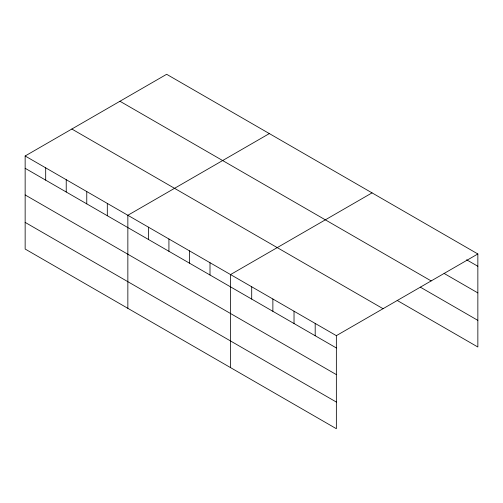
<?xml version="1.0" encoding="UTF-8"?>
<svg xmlns="http://www.w3.org/2000/svg" width="503" height="503" viewBox="0 0 503 503"><rect width="100%" height="100%" fill="white"/><g stroke="black" fill="none" stroke-linecap="round" stroke-linejoin="round"><path stroke-width="0.75" d="M25.15 155.987L336.356 335.658L336.356 428.707L25.15 249.035L25.15 155.987L166.644 74.293L477.85 253.965L477.85 347.013L397.169 300.436M269.344 133.584L127.85 215.278L127.85 308.326M372.038 192.875L230.544 274.569L230.544 367.618M336.356 335.658L477.85 253.965M466.608 259.781L477.85 266.269M444.124 273.443L477.85 292.916M119.953 101.254L431.159 280.925M420.313 287.15L477.85 320.367M71.841 129.026L383.047 308.697M25.15 168.291L336.356 347.963M25.15 194.938L336.356 374.609M25.15 222.389L336.356 402.06M315.192 323.442L315.192 335.746M294.029 311.225L294.029 323.53M272.871 299.002L272.871 311.307M251.707 286.785L251.707 299.09M210.002 262.711L210.002 275.015M189.468 250.852L189.468 263.157M168.926 238.994L168.926 251.299M148.385 227.136L148.385 239.441M107.309 203.419L107.309 215.724M86.767 191.561L86.767 203.866M66.226 179.703L66.226 192.008M45.691 167.845L45.691 180.149"/></g></svg>
